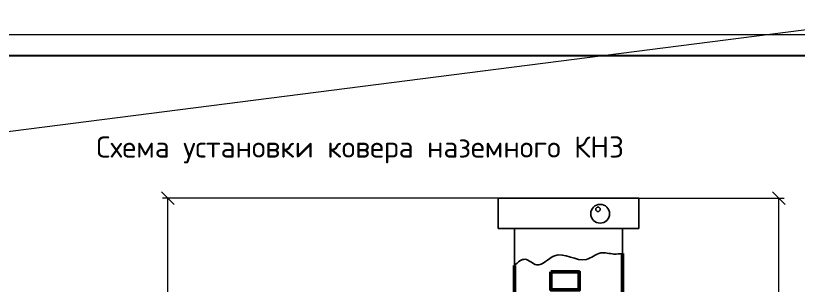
# Model space of a CAD drawing. Header units: millimetres. Extents: x -112426 to 6776, y 1218 to 38707.
# Drawn here: x 4444.4 to 4629.3, y 1638.9 to 1702.6 of the extents above; entities that cross this region are included whole.
import ezdxf
from ezdxf.enums import TextEntityAlignment as Align

# ---------------------------------------------------------------- set-up
doc = ezdxf.new("R2010")
doc.units = ezdxf.units.MM
for name, color, linetype, lineweight in [('12  Размер', 7, 'Continuous', 20), ('Объекты проектирования', 1, 'Continuous', 60), ('Основной', 1, 'Continuous', 60), ('Размерный', 4, 'Continuous', 30), ('Размеры на чертеже', 250, 'Continuous', 25)]:
    doc.layers.add(name, color=color, linetype=linetype, lineweight=lineweight)
doc.styles.add('-ISOCPEUR-', font='isocpeur.TTF')
doc.styles.add('GOST', font='gost.shx', dxfattribs={"oblique": 15})
doc.dimstyles.new('М 1 к 20', dxfattribs={"dimtxt": 3.5, "dimasz": 3, "dimexe": 1.25, "dimexo": 0, "dimgap": 1, "dimtad": 1, "dimdec": 0, "dimlfac": 20, "dimzin": 0, "dimdsep": 46, "dimtxsty": 'GOST', "dimblk": 'OBLIQUE', "dimcen": 5, "dimclrd": 256, "dimclre": 256, "dimclrt": 256, "dimazin": 2, "dimtfac": 1, "dimtdec": 0, "dimtmove": 0, "dimatfit": 3, "dimldrblk": 'NONE', "dimfxl": 1.25, "dimtolj": 1, "dimtzin": 0, "dimlwd": -1, "dimlwe": -1, "dimarcsym": 2})

# ---------------------------------------------------------------- blocks, each defined once
blk = doc.blocks.new('*U156')
blk.add_lwpolyline([(0, 0), (420, 0), (420, -297), (0, -297)], close=True)
at = {"const_width": 0.5}
blk.add_lwpolyline([(20, -5), (415, -5), (415, -292), (20, -292)], close=True, dxfattribs=at)
at = {"style": '-ISOCPEUR-'}
blk.add_attdef('РАЗРАБОТАЛ', text='', height=2.5, dxfattribs=at).set_placement((250.5, -264.22), align=Align.MIDDLE_LEFT)
at = {"style": '-ISOCPEUR-', "flags": 8}
for tag, height, p in [('ДАТА', 2.5, (290.07, -264.4)), ('ДАТА1', 2.5, (290.07, -269.4)), ('ЛИСТ', 3, (386.39, -271.92)), ('ЛИСТОВ', 3, (403.89, -271.92)), ('ФОРМАТ', 3, (380.97, -294.75))]:
    blk.add_attdef(tag, text='', height=height, dxfattribs=at).set_placement(p, align=Align.MIDDLE_CENTER)
at = {"style": '-ISOCPEUR-'}
blk.add_attdef('ПРОВЕРИЛ', (250.75, -270.73), '', height=2.5, dxfattribs=at)
at = {"style": '-ISOCPEUR-', "flags": 8}
blk.add_attdef('ИМЯ_ЧЕРТЕЖА_001', (321.33, -285.18), '', height=3, dxfattribs=at)
blk = doc.blocks.new('_Oblique')
at = {"color": 0, "linetype": 'ByBlock', "lineweight": -2}
blk.add_line((-0.5, -0.5), (0.5, 0.5), dxfattribs=at)
blk = doc.blocks.new('*D42')
at = {"layer": '12  Размер', "ltscale": 50, "transparency": 16777216}
for p, q in [((4591.55, 1659.49), (4625.97, 1659.49)), ((4624.72, 1563.71), (4624.72, 1659.49)), ((4598.72, 1563.71), (4625.97, 1563.71))]:
    blk.add_line(p, q, dxfattribs=at)
at = {"layer": 'Defpoints', "color": 0, "ltscale": 50, "transparency": 16777216}
for p in [(4591.55, 1659.49), (4624.72, 1659.49), (4598.72, 1563.71)]:
    blk.add_point(p, dxfattribs=at)
at = {"layer": '12  Размер', "ltscale": 50, "transparency": 16777216, "xscale": 3, "yscale": 3, "zscale": 3}
for p, rotation in [((4624.72, 1659.49), 90), ((4624.72, 1563.71), 270)]:
    blk.add_blockref('_Oblique', p, dxfattribs=dict(at, rotation=rotation))
at = {"layer": '12  Размер', "ltscale": 50, "transparency": 16777216, "insert": (4621.97, 1611.6), "char_height": 3.5, "attachment_point": 5, "rotation": 90, "style": '-ISOCPEUR-'}
blk.add_mtext('\\A1;1200', dxfattribs=at)
blk = doc.blocks.new('_None')
blk = doc.blocks.new('*D58')
at = {"layer": '12  Размер', "ltscale": 50, "transparency": 16777216}
for p, q in [((4575.03, 1659.49), (4479.12, 1659.49)), ((4480.37, 1604.13), (4480.37, 1659.49)), ((4515.38, 1604.13), (4479.12, 1604.13))]:
    blk.add_line(p, q, dxfattribs=at)
at = {"layer": 'Defpoints', "color": 0, "ltscale": 50, "transparency": 16777216}
for p in [(4480.37, 1659.49), (4575.03, 1659.49), (4515.38, 1604.13)]:
    blk.add_point(p, dxfattribs=at)
at = {"layer": '12  Размер', "ltscale": 50, "transparency": 16777216, "xscale": 3, "yscale": 3, "zscale": 3}
for p, rotation in [((4480.37, 1659.49), 90), ((4480.37, 1604.13), 270)]:
    blk.add_blockref('_Oblique', p, dxfattribs=dict(at, rotation=rotation))
at = {"layer": '12  Размер', "ltscale": 50, "transparency": 16777216, "insert": (4477.62, 1631.81), "char_height": 3.5, "attachment_point": 5, "rotation": 90, "style": '-ISOCPEUR-'}
blk.add_mtext('\\A1;700', dxfattribs=at)

msp = doc.modelspace()

# ---------------------------------------------------------------- linework, layer by layer
msp.add_line((6610.206, 1951.39), (857.036, 1218.247))
at = {"layer": 'Объекты проектирования', "color": 7, "ltscale": 50}
for p, q in [((4587.778, 1601.702), (4587.778, 1646.427)), ((4562.276, 1601.627), (4562.276, 1643.599))]:
    msp.add_line(p, q, dxfattribs=at)
at = {"layer": 'Объекты проектирования', "color": 7}
msp.add_lwpolyline([(4570.877, 1642.061), (4577.577, 1642.061), (4577.577, 1637.808), (4570.877, 1637.808)], close=True, dxfattribs=at)
at = {"layer": 'Размерный', "color": 7}
for p, q in [((4562.276, 1643.599), (4562.276, 1652.31)), ((4587.778, 1646.427), (4587.778, 1652.31))]:
    msp.add_line(p, q, dxfattribs=at)
msp.add_lwpolyline([(4558.434, 1652.31), (4591.626, 1652.31), (4591.626, 1659.491), (4558.434, 1659.491)], close=True, dxfattribs=at)
for centre, radius in [((4582.515, 1655.789), 2.222), ((4582.001, 1656.84), 0.529)]:
    msp.add_circle(centre, radius, dxfattribs=at)
msp.add_spline([(4562.276, 1643.599), (4564.771, 1645.03), (4567.529, 1643.712), (4571.692, 1645.865), (4579.28, 1645.017), (4582.652, 1646.531), (4585.772, 1646.275), (4587.778, 1646.427)], degree=3, dxfattribs=at)

# ---------------------------------------------------------------- block references
at = {"layer": 'Размеры на чертеже', "lineweight": 90}
msp.add_blockref('*U156', (4402.476, 1698.16), dxfattribs=at)

# ---------------------------------------------------------------- texts
at = {"layer": 'Основной', "color": 7, "style": '-ISOCPEUR-'}
msp.add_text('Схема установки ковера наземного КНЗ', height=5, dxfattribs=at).set_placement((4525.793, 1671.56), align=Align.MIDDLE_CENTER)

# ---------------------------------------------------------------- dimensions: what is measured, and where the dimension line sits
at = {"layer": '12  Размер', "color": 7, "ltscale": 50}
for base, p1, p2, text, picture, middle in [((4480.374, 1659.491), (4515.379, 1604.132), (4575.03, 1659.491), '700', '*D58', (4477.624, 1631.812)), ((4624.724, 1659.491), (4598.717, 1563.708), (4591.546, 1659.491), '1200', '*D42', (4621.974, 1611.6))]:
    dim = msp.add_linear_dim(base=base, p1=p1, p2=p2, angle=90, text=text, dimstyle='М 1 к 20', override={"dimtxsty": '-ISOCPEUR-'}, dxfattribs=at)
    dim.commit()
    dim.dimension.update_dxf_attribs({"geometry": picture, "text_midpoint": middle})

doc.saveas('drawing.dxf')
